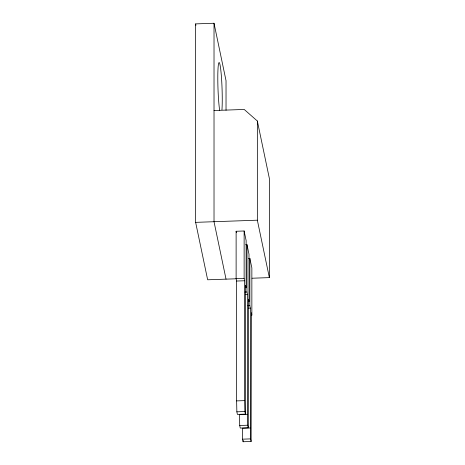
<?xml version="1.0" encoding="UTF-8"?>
<svg xmlns="http://www.w3.org/2000/svg" width="465" height="465" viewBox="0 0 465 465"><rect width="100%" height="100%" fill="white"/><g stroke="black" fill="none" stroke-linecap="round" stroke-linejoin="round"><path stroke-width="0.7" d="M248.519 258.371L249.85 258.325L251.856 267.904L251.856 315.264L251.35 312.84L251.123 441.471L243.114 441.75L243.149 440.401M245.404 414.123L245.63 285.498L246.136 287.922L246.136 240.562L244.131 230.983L236.121 231.262L236.121 278.622L236.633 281.046L236.633 400.9L236.854 411.821L237.394 414.408L245.404 414.123L244.863 411.542L244.642 400.621L244.642 280.761L244.131 278.343L244.131 230.983M246.991 244.654L246.991 292.014L247.496 294.432L247.496 414.292L239.487 414.571L239.713 425.492L240.254 428.079L248.264 427.794L248.49 299.169L248.996 301.593L248.996 254.233L246.991 244.654L245.66 244.7M236.144 278.785L207.652 279.785L195.637 222.357L195.637 23.895L214.022 23.25L226.031 80.683L226.031 110.246M214.022 110.519L244.218 109.455L257.348 121.016L269.363 178.45L269.363 277.617L252.03 278.227M195.637 222.357L257.348 220.189L269.363 277.617M236.121 278.622L244.131 278.343M236.633 281.046L244.642 280.761M244.991 292.084L246.991 292.014M245.497 294.508L247.496 294.432M247.851 305.755L249.85 305.685L250.356 308.109L250.356 427.963L250.583 438.884L251.123 441.471M248.357 308.179L250.356 308.109M236.633 400.9L244.642 400.621M236.854 411.821L244.863 411.542M239.713 425.492L247.723 425.213L248.264 427.794M250.356 427.963L242.346 428.242L242.573 439.169L243.114 441.75M242.573 439.169L250.583 438.884M195.637 23.895L195.934 25.313M236.121 231.262L236.412 232.628M226.031 279.14L214.022 221.712L214.022 23.25M247.496 414.292L247.723 425.213M257.348 121.016L257.348 220.189M249.85 258.325L249.85 305.685M219.678 110.467A26.092 2.034 88 0 1 217.882 71.819A26.092 2.034 88 0 1 220.898 70.883A26.092 2.034 88 0 1 221.956 109.757"/></g></svg>
